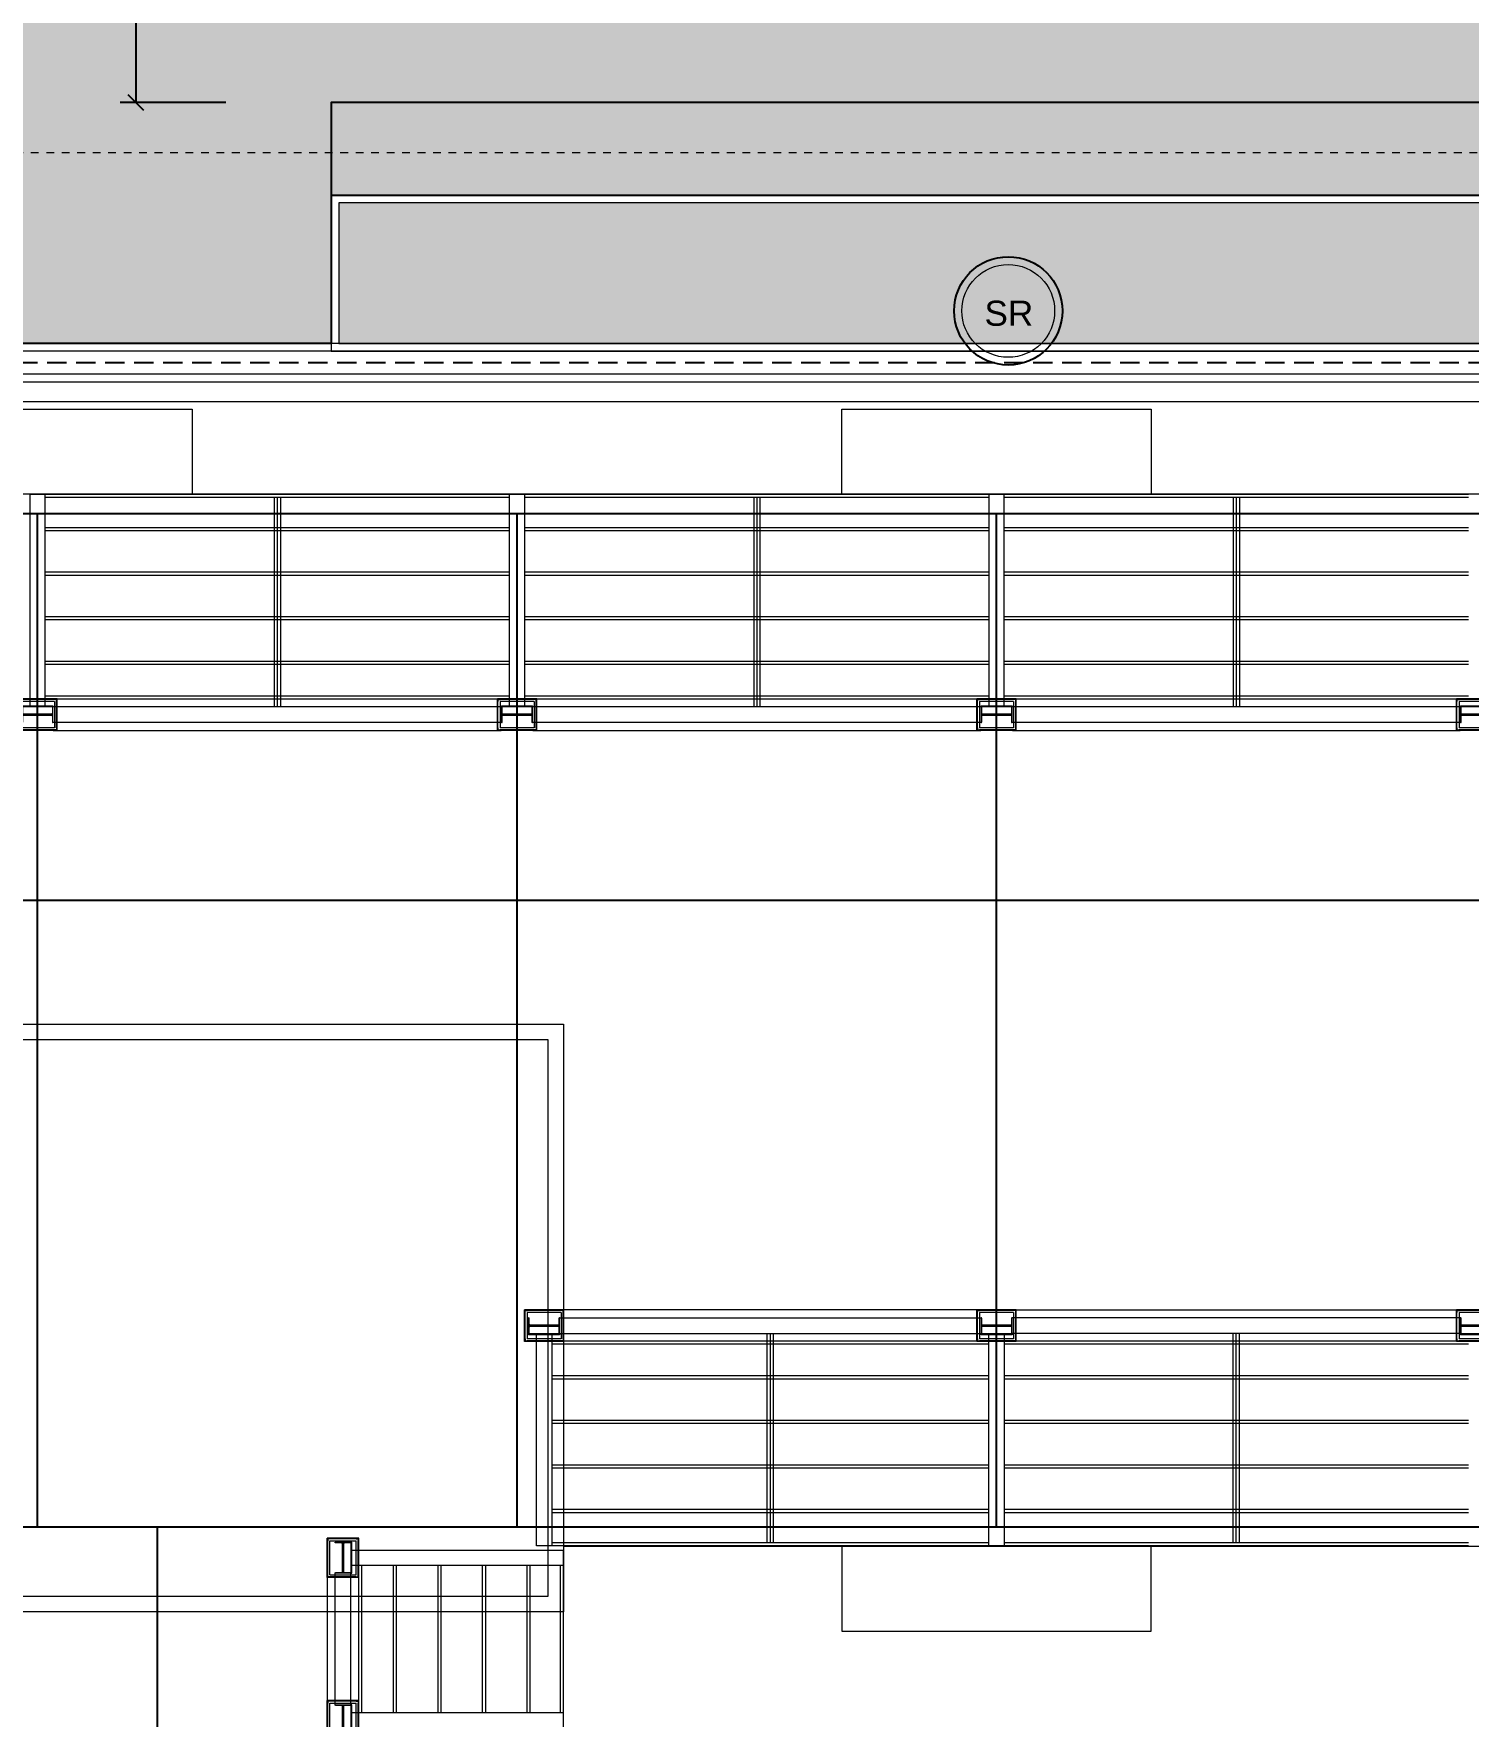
# Model space of a CAD drawing. Header units: inches. Extents: x 139 to 559, y -1 to 295.
# Drawn here: x 336.34 to 354.89, y 174.12 to 195.88 of the extents above; entities that cross this region are included whole.
import ezdxf
from ezdxf.enums import TextEntityAlignment as Align

# ---------------------------------------------------------------- set-up
doc = ezdxf.new("R2010")
doc.units = ezdxf.units.IN
doc.header["$MEASUREMENT"] = 0
doc.linetypes.add('$0$HIDDEN', pattern=[0.375, 0.25, -0.125])
doc.linetypes.add('DASHDOT2', pattern=[0.5, 0.25, -0.125, 0, -0.125])
doc.layers.get('defpoints').update_dxf_attribs({"color": 1})
for name, color, linetype, lineweight in [('ars', 11, 'Continuous', 0), ('ARSIR', 31, 'Continuous', 5), ('ARSIR BETON', 8, 'Continuous', 5), ('ATAP', 3, 'Continuous', 20), ('besi siku', 70, 'Continuous', 9), ('DINDING2', 146, 'Continuous', 5), ('GSB', 1, 'Continuous', 15), ('lan', 7, 'Continuous', 15), ('RUMPUT', 93, 'Continuous', 0), ('SANITAIR', 15, 'Continuous', 9), ('u', 6, 'Continuous', 20), ('WF', 6, 'Continuous', 9)]:
    doc.layers.add(name, color=color, linetype=linetype, lineweight=lineweight)
doc.layers.add('as', color=1, linetype='Continuous', plot=False)
doc.layers.add('LANTAI', color=57, linetype='Continuous')
doc.styles.get("Standard").update_dxf_attribs({"font": 'arial.ttf'})
doc.dimstyles.new('sk-100 (SITE)', dxfattribs={"dimtxt": 1.5, "dimasz": 0.2, "dimexe": 0.2, "dimexo": 0, "dimgap": 0.1, "dimtad": 1, "dimdec": 0, "dimlfac": 100, "dimzin": 0, "dimdsep": 46, "dimtxsty": 'Standard', "dimblk": 'OBLIQUE', "dimcen": 0.09, "dimadec": 0, "dimazin": 0, "dimtfac": 1, "dimtdec": 0, "dimtofl": 0, "dimtmove": 0, "dimatfit": 3, "dimldrblk": 'OBLIQUE', "dimfxl": 1, "dimtolj": 1, "dimtzin": 0, "dimarcsym": 0})
pattern_1 = [(86.66969, (37.0798, 226.14725), (-0.5066041, 0.569206), [0.142875, -0.934755]), (41.66969, (37.0798, 226.14725), (-0.5066045, 0.5692064), [0.142875, -0.619125]), (131.66969, (37.0798, 226.14725), (-0.5692064, -0.5066045), [0.142875, -0.619125])]

# ---------------------------------------------------------------- blocks, each defined once
blk = doc.blocks.new('_Oblique')
at = {"color": 0, "linetype": 'ByBlock', "lineweight": -2}
blk.add_line((-0.5, -0.5), (0.5, 0.5), dxfattribs=at)
blk = doc.blocks.new('*D188')
at = {"layer": 'defpoints', "color": 0}
for p in [(338.823, 200.987), (337.657, 194.987), (338.823, 194.987)]:
    blk.add_point(p, dxfattribs=at)
at = {"layer": 'u', "color": 0, "lineweight": -2}
for p, q in [((338.823, 200.987), (337.457, 200.987)), ((337.657, 200.987), (337.657, 194.987)), ((338.823, 194.987), (337.457, 194.987))]:
    blk.add_line(p, q, dxfattribs=at)
at = {"layer": 'u', "color": 0, "lineweight": -2, "xscale": 0.2, "yscale": 0.2, "zscale": 0.2}
for p, rotation in [((337.657, 200.987), 89.99999999988276), ((337.657, 194.987), 269.9999999998827)]:
    blk.add_blockref('_Oblique', p, dxfattribs=dict(at, rotation=rotation))
at = {"layer": 'u', "color": 0, "insert": (336.791, 197.987), "char_height": 1.5, "attachment_point": 5, "rotation": 90}
blk.add_mtext('\\A1;600', dxfattribs=at)
blk = doc.blocks.new('NOT. SR')
for radius in [0.7, 0.6]:
    blk.add_circle((0, 0), radius)
blk.add_text('SR', height=0.3251).set_placement((0.008, -0.193), align=Align.CENTER)
blk = doc.blocks.new('WF')
at = {"layer": 'ars'}
for p, q in [((-0.254, 0.204), (-0.254, -0.204)), ((0.254, 0.204), (-0.254, 0.204)), ((-0.25, 0.2), (-0.25, -0.2)), ((0.25, 0.2), (-0.25, 0.2)), ((-0.247, 0.1715), (-0.247, -0.1715)), ((0.2215, 0.197), (-0.2215, 0.197)), ((-0.22, -0.17), (-0.22, 0.17)), ((0.22, 0.17), (-0.22, 0.17)), ((0.22, -0.17), (0.22, 0.17)), ((0.247, 0.1715), (0.247, -0.1715)), ((0.25, 0.2), (0.25, -0.2)), ((0.254, 0.204), (0.254, -0.204)), ((0.254, -0.204), (-0.254, -0.204)), ((0.25, -0.2), (-0.25, -0.2)), ((0.2215, -0.197), (-0.2215, -0.197)), ((0.22, -0.17), (-0.22, -0.17))]:
    blk.add_line(p, q, dxfattribs=at)
for points in [[(-0.22, 0.1985), (-0.22, 0.2), (-0.25, 0.2), (-0.25, 0.17), (-0.2485, 0.17, 0.4142136), (-0.247, 0.1715), (-0.247, 0.194, -0.4142136), (-0.244, 0.197), (-0.2215, 0.197, 0.4142136)], [(0.22, 0.1985), (0.22, 0.2), (0.25, 0.2), (0.25, 0.17), (0.2485, 0.17, -0.4142136), (0.247, 0.1715), (0.247, 0.194, 0.4142136), (0.244, 0.197), (0.2215, 0.197, -0.4142136)], [(-0.22, -0.1985), (-0.22, -0.2), (-0.25, -0.2), (-0.25, -0.17), (-0.2485, -0.17, -0.4142136), (-0.247, -0.1715), (-0.247, -0.194, 0.4142136), (-0.244, -0.197), (-0.2215, -0.197, -0.4142136)], [(0.22, -0.1985), (0.22, -0.2), (0.25, -0.2), (0.25, -0.17), (0.2485, -0.17, 0.4142136), (0.247, -0.1715), (0.247, -0.194, -0.4142136), (0.244, -0.197), (0.2215, -0.197, 0.4142136)]]:
    blk.add_lwpolyline(points, format="xyb", close=True, dxfattribs=at)
at = {"layer": 'WF'}
blk.add_lwpolyline([(0.192, 0.096, -0.4142136), (0.196, 0.1), (0.2, 0.1), (0.2, -0.1), (0.196, -0.1, -0.4142136), (0.192, -0.096), (0.192, -0.0195, 0.4142136), (0.179, -0.0065), (-0.179, -0.0065, 0.4142136), (-0.192, -0.0195), (-0.192, -0.096, -0.4142136), (-0.196, -0.1), (-0.2, -0.1), (-0.2, 0.1), (-0.196, 0.1, -0.4142136), (-0.192, 0.096), (-0.192, 0.0195, 0.4142136), (-0.179, 0.0065), (0.179, 0.0065, 0.4142136), (0.192, 0.0195)], format="xyb", close=True, dxfattribs=at)
blk = doc.blocks.new('ATAP-B')
at = {"layer": 'ars'}
for p, q in [((28.156, 40.894), (-20.644, 40.894)), ((3.96, 37.84), (9.752, 37.84)), ((10.16, 37.84), (15.952, 37.84)), ((16.36, 37.84), (22.152, 37.84)), ((15.952, 30.348), (10.556, 30.348)), ((16.36, 30.348), (22.16, 30.348)), ((10.556, 27.294), (47.456, 27.294)), ((7.502, 26.89), (7.502, 25.298)), ((10.556, -1.156), (10.556, 26.444))]:
    blk.add_line(p, q, dxfattribs=at)
at = {"layer": 'as'}
for p, q in [((-39.644, 40.644), (47.206, 40.644)), ((3.756, 27.544), (3.756, 40.644)), ((9.956, 27.544), (9.956, 40.644)), ((16.156, 27.544), (16.156, 40.644)), ((-39.644, 35.644), (47.206, 35.644)), ((-39.644, 35.644), (47.206, 35.644)), ((-39.644, 27.544), (47.206, 27.544)), ((5.306, -2.256), (5.306, 27.544))]:
    blk.add_line(p, q, dxfattribs=at)
at = {"layer": 'ATAP'}
for points in [[(1.756, 40.894), (1.756, 41.994), (5.756, 41.994), (5.756, 40.894)], [(14.156, 40.894), (14.156, 41.994), (18.156, 41.994), (18.156, 40.894)], [(14.156, 27.294), (14.156, 26.194), (18.156, 26.194), (18.156, 27.294)]]:
    blk.add_lwpolyline(points, dxfattribs=at)
at = {"layer": 'besi siku'}
for p, q in [((9.856, 40.89), (3.856, 40.89)), ((9.856, 40.85), (3.856, 40.85)), ((6.816, 40.85), (6.816, 38.144)), ((6.856, 40.85), (6.856, 38.144)), ((6.896, 40.85), (6.896, 38.144)), ((16.056, 40.89), (10.056, 40.89)), ((16.056, 40.85), (10.056, 40.85)), ((13.016, 40.85), (13.016, 38.144)), ((13.056, 40.85), (13.056, 38.144)), ((13.096, 40.85), (13.096, 38.144)), ((22.256, 40.89), (16.256, 40.89)), ((22.256, 40.85), (16.256, 40.85)), ((19.216, 40.85), (19.216, 38.144)), ((19.256, 40.85), (19.256, 38.144)), ((19.296, 40.85), (19.296, 38.144)), ((9.856, 40.461), (3.856, 40.461)), ((9.856, 40.421), (3.856, 40.421)), ((16.056, 40.461), (10.056, 40.461)), ((16.056, 40.421), (10.056, 40.421)), ((22.256, 40.461), (16.256, 40.461)), ((22.256, 40.421), (16.256, 40.421)), ((9.856, 39.885), (3.856, 39.885)), ((9.856, 39.845), (3.856, 39.845)), ((16.056, 39.885), (10.056, 39.885)), ((16.056, 39.845), (10.056, 39.845)), ((22.256, 39.885), (16.256, 39.885)), ((22.256, 39.845), (16.256, 39.845)), ((9.856, 39.309), (3.856, 39.309)), ((9.856, 39.269), (3.856, 39.269)), ((16.056, 39.309), (10.056, 39.309)), ((16.056, 39.269), (10.056, 39.269)), ((22.256, 39.309), (16.256, 39.309)), ((22.256, 39.269), (16.256, 39.269)), ((9.856, 38.733), (3.856, 38.733)), ((16.056, 38.733), (10.056, 38.733)), ((22.256, 38.733), (16.256, 38.733)), ((9.856, 38.693), (3.856, 38.693)), ((16.056, 38.693), (10.056, 38.693)), ((22.256, 38.693), (16.256, 38.693)), ((9.856, 38.284), (3.856, 38.284)), ((9.856, 38.244), (3.856, 38.244)), ((16.056, 38.284), (10.056, 38.284)), ((16.056, 38.244), (10.056, 38.244)), ((22.256, 38.284), (16.256, 38.284)), ((22.256, 38.244), (16.256, 38.244)), ((13.191, 27.338), (13.191, 30.044)), ((13.231, 27.338), (13.231, 30.044)), ((13.271, 27.338), (13.271, 30.044)), ((19.216, 27.338), (19.216, 30.044)), ((19.256, 27.338), (19.256, 30.044)), ((19.296, 27.338), (19.296, 30.044)), ((16.056, 29.944), (10.406, 29.944)), ((16.056, 29.904), (10.406, 29.904)), ((22.256, 29.944), (16.256, 29.944)), ((22.256, 29.904), (16.256, 29.904)), ((16.056, 29.495), (10.406, 29.495)), ((16.056, 29.455), (10.406, 29.455)), ((22.256, 29.495), (16.256, 29.495)), ((22.256, 29.455), (16.256, 29.455)), ((16.056, 28.919), (10.406, 28.919)), ((16.056, 28.879), (10.406, 28.879)), ((22.256, 28.919), (16.256, 28.919)), ((22.256, 28.879), (16.256, 28.879)), ((16.056, 28.343), (10.406, 28.343)), ((16.056, 28.303), (10.406, 28.303)), ((22.256, 28.343), (16.256, 28.343)), ((22.256, 28.303), (16.256, 28.303)), ((16.056, 27.767), (10.406, 27.767)), ((16.056, 27.727), (10.406, 27.727)), ((22.256, 27.767), (16.256, 27.767)), ((22.256, 27.727), (16.256, 27.727)), ((16.056, 27.338), (10.406, 27.338)), ((16.056, 27.298), (10.406, 27.298)), ((22.256, 27.338), (16.256, 27.338)), ((22.256, 27.298), (16.256, 27.298)), ((7.906, 27.044), (7.906, 25.144)), ((7.946, 27.044), (7.946, 25.144)), ((8.355, 27.044), (8.355, 25.144)), ((8.395, 27.044), (8.395, 25.144)), ((8.931, 27.044), (8.931, 25.144)), ((8.971, 27.044), (8.971, 25.144)), ((9.507, 27.044), (9.507, 25.144)), ((9.547, 27.044), (9.547, 25.144)), ((10.083, 27.044), (10.083, 25.144)), ((10.123, 27.044), (10.123, 25.144)), ((10.512, 27.044), (10.512, 25.144)), ((10.552, 27.044), (10.552, 25.144))]:
    blk.add_line(p, q, dxfattribs=at)
at = {"layer": 'lan'}
for points in [[(10.556, 26.444), (-3.044, 26.444), (-3.044, 34.044), (10.556, 34.044)], [(10.356, 26.644), (-2.844, 26.644), (-2.844, 33.844), (10.356, 33.844)]]:
    blk.add_lwpolyline(points, close=True, dxfattribs=at)
at = {"layer": 'WF'}
for p, q in [((9.756, 38.144), (3.956, 38.144)), ((15.956, 38.144), (10.156, 38.144)), ((22.156, 38.144), (16.356, 38.144)), ((9.756, 37.944), (3.956, 37.944)), ((15.956, 37.944), (10.156, 37.944)), ((22.156, 37.944), (16.356, 37.944)), ((10.506, 30.244), (15.956, 30.244)), ((22.156, 30.244), (16.356, 30.244)), ((10.506, 30.044), (15.956, 30.044)), ((22.156, 30.044), (16.356, 30.044)), ((7.606, 25.244), (7.606, 26.944)), ((7.806, 25.244), (7.806, 26.944))]:
    blk.add_line(p, q, dxfattribs=at)
for points in [[(3.856, 38.16), (3.856, 40.89), (3.656, 40.89), (3.656, 38.16)], [(10.056, 38.16), (10.056, 40.89), (9.856, 40.89), (9.856, 38.16)], [(16.256, 38.16), (16.256, 40.89), (16.056, 40.89), (16.056, 38.16)], [(10.406, 30.028), (10.406, 27.298), (10.206, 27.298), (10.206, 30.028)], [(16.256, 30.028), (16.256, 27.298), (16.056, 27.298), (16.056, 30.028)], [(7.822, 27.244), (10.552, 27.244), (10.552, 27.044), (7.822, 27.044)], [(7.822, 25.144), (10.552, 25.144), (10.552, 24.944), (7.822, 24.944)]]:
    blk.add_lwpolyline(points, dxfattribs=at)
for points in [[(3.556, 38.144), (3.556, 38.16), (3.956, 38.16), (3.956, 38.144)], [(9.756, 38.144), (9.756, 38.16), (10.156, 38.16), (10.156, 38.144)], [(15.956, 38.144), (15.956, 38.16), (16.356, 38.16), (16.356, 38.144)], [(22.156, 38.144), (22.156, 38.16), (22.556, 38.16), (22.556, 38.144)], [(10.506, 30.044), (10.506, 30.028), (10.106, 30.028), (10.106, 30.044)], [(16.356, 30.044), (16.356, 30.028), (15.956, 30.028), (15.956, 30.044)], [(22.556, 30.044), (22.556, 30.028), (22.156, 30.028), (22.156, 30.044)], [(7.806, 26.944), (7.822, 26.944), (7.822, 27.344), (7.806, 27.344)], [(7.806, 24.844), (7.822, 24.844), (7.822, 25.244), (7.806, 25.244)]]:
    blk.add_lwpolyline(points, close=True, dxfattribs=at)
at = {"layer": 'WF', "xscale": -1, "rotation": 180}
for p in [(3.756, 38.044), (9.956, 38.044), (16.156, 38.044), (22.356, 38.044), (10.306, 30.144), (16.156, 30.144), (22.356, 30.144)]:
    blk.add_blockref('WF', p, dxfattribs=at)
at = {"layer": 'WF', "rotation": 270}
for p in [(7.706, 27.144), (7.706, 25.044)]:
    blk.add_blockref('WF', p, dxfattribs=at)

msp = doc.modelspace()

# ---------------------------------------------------------------- hatches: boundary and pattern name
at = {"layer": 'ARSIR'}
h = msp.add_hatch(dxfattribs=at)
h.set_pattern_fill('AR-HBONE', color=256, scale=0.004, style=0)
h.set_pattern_definition([(45, (97.41734, -7.36865), (6e-17, 0.5747364), [1.2192, -0.4064]), (135, (97.7047, -7.0813), (6e-17, 0.5747364), [1.2192, -0.4064])])
edge = h.paths.add_edge_path()
edge.add_line((387.02, 163.1715), (388.22, 163.1715))
edge.add_line((388.22, 163.1715), (388.22, 186.8365))
edge.add_arc((380.07, 186.8365), 8.15, 0, 90)
edge.add_line((380.07, 194.9865), (340.1822, 194.9865))
edge.add_line((340.1822, 194.9865), (340.1822, 193.7865))
edge.add_line((340.1822, 193.7865), (380.07, 193.7865))
edge.add_arc((380.07, 186.8365), 6.95, 0, 90, ccw=False)
edge.add_line((387.02, 186.8365), (387.02, 163.1715))
at = {"layer": 'ARSIR BETON'}
h = msp.add_hatch(dxfattribs=at)
h.set_pattern_fill('AR-HBONE', color=256, scale=0.004, style=0)
h.set_pattern_definition([(45, (37.0798, 226.14725), (6e-17, 0.5747364), [1.2192, -0.4064]), (135, (37.36716, 226.4346), (6e-17, 0.5747364), [1.2192, -0.4064])])
edge = h.paths.add_edge_path()
edge.add_arc((191.2828, 190.0679), 14, 90, 180)
edge.add_line((177.2828, 190.0679), (177.2828, 133.2715))
edge.add_arc((191.2827, 133.2715), 14, 179.99992, 263.11919)
edge.add_line((189.6055, 119.3724), (189.6055, 112.3227))
edge.add_line((189.6055, 112.3227), (189.7055, 112.3227))
edge.add_line((189.7055, 112.3227), (189.7055, 112.2227))
edge.add_line((189.7055, 112.2227), (201.7055, 112.2227))
edge.add_line((201.7055, 112.2227), (201.7055, 119.2715))
edge.add_line((201.7055, 119.2715), (380.22, 119.2715))
edge.add_arc((380.22, 133.2715), 14, 270, 360)
edge.add_line((394.22, 133.2715), (394.22, 186.8365))
edge.add_arc((380.07, 186.8365), 14.15, 0.00002, 89.99998)
edge.add_line((380.07, 200.9865), (288.3873, 200.9865))
edge.add_arc((288.3873, 203.9865), 3, 180, 270, ccw=False)
edge.add_line((285.3873, 203.9865), (285.3986, 204.9823))
edge.add_line((285.3986, 204.9823), (271.3873, 205.1475))
edge.add_line((271.3873, 205.1475), (271.3873, 204.9086))
edge.add_arc((270.5466, 204.9086), 0.8408, 270, 359.99999, ccw=False)
edge.add_line((270.5466, 204.0679), (191.2828, 204.0679))
edge = h.paths.add_edge_path()
edge.add_line((191.2672, 197.9562), (265.7566, 197.9585))
edge.add_arc((265.7568, 189.203), 8.7555, 41.343, 90.00169, ccw=False)
edge.add_line((272.3302, 194.9865), (332.5823, 194.9865))
edge.add_line((332.5823, 194.9865), (332.5823, 191.8715))
edge.add_line((332.5823, 191.8715), (340.1822, 191.8715))
edge.add_line((340.1822, 191.8715), (340.1822, 194.9865))
edge.add_line((340.1822, 194.9865), (380.07, 194.9865))
edge.add_arc((380.07, 186.8365), 8.15, 0, 90, ccw=False)
edge.add_line((388.22, 186.8365), (388.22, 163.1715))
edge.add_line((388.22, 163.1715), (388.22, 157.7117))
edge.add_line((388.22, 157.7117), (388.22, 133.2715))
edge.add_arc((380.22, 133.2715), 8, -90, 0, ccw=False)
edge.add_line((380.22, 125.2715), (191.2828, 125.2715))
edge.add_arc((191.185, 133.1732), 7.9023, 180.12317, 270.70845, ccw=False)
edge.add_line((183.2828, 133.1562), (183.2675, 189.9541))
edge.add_arc((191.2675, 189.9563), 8, 90.00169, 180.01541, ccw=False)
at = {"layer": 'RUMPUT'}
h = msp.add_hatch(dxfattribs=at)
h.set_pattern_fill('GRASS', color=256, scale=0.03, angle=356.66969, style=0)
h.set_pattern_definition(pattern_1)
edge = h.paths.add_edge_path()
edge.add_line((394.22, 171.6524), (402.698, 171.6524))
edge.add_line((402.698, 171.6524), (406.8633, 171.9326))
edge.add_line((406.8633, 171.9326), (407.1349, 173.6574))
edge.add_line((407.1349, 173.6574), (416.4205, 172.1948))
edge.add_line((416.4205, 172.1948), (417.0895, 176.4425))
edge.add_line((417.0895, 176.4425), (434.0908, 173.7645))
edge.add_line((434.0908, 173.7645), (442.2259, 174.3118))
edge.add_line((442.2259, 174.3118), (445.141, 192.7643))
edge.add_line((445.141, 192.7643), (418.5729, 196.9616))
edge.add_line((418.5729, 196.9616), (402.3997, 199.5091))
edge.add_line((402.3997, 199.5091), (401.9329, 196.5456))
edge.add_line((401.9329, 196.5456), (390.18, 198.3869))
edge.add_arc((380.07, 186.8365), 15.35, 48.80437, 90)
edge.add_line((380.07, 202.1865), (288.3873, 202.1865))
edge.add_arc((288.3873, 203.9865), 1.8, 180, 270, ccw=False)
edge.add_line((286.5873, 203.9865), (286.5873, 204.7646))
edge.add_line((286.5873, 204.7646), (489.7232, 202.4653))
edge.add_line((489.7232, 202.4653), (489.009, 190.7748))
edge.add_line((489.009, 190.7748), (447.5074, 192.7549))
edge.add_line((447.5074, 192.7549), (448.3956, 174.0667))
edge.add_line((448.3956, 174.0667), (421.3302, 172.0652))
edge.add_line((421.3302, 172.0652), (401.0645, 170.836))
edge.add_line((401.0645, 170.836), (400.9341, 157.9843))
edge.add_line((400.9341, 157.9843), (400.8036, 145.1327))
edge.add_line((400.8036, 145.1327), (400.9017, 135.2859))
edge.add_line((400.9017, 135.2859), (401.5003, 132.6794))
edge.add_line((401.5003, 132.6794), (401.2595, 116.478))
edge.add_line((401.2595, 116.478), (378.6535, 115.7086))
edge.add_line((378.6535, 115.7086), (368.9216, 115.7377))
edge.add_line((368.9216, 115.7377), (346.0892, 112.9076))
edge.add_line((346.0892, 112.9076), (341.1309, 112.1001))
edge.add_line((341.1309, 112.1001), (333.7244, 111.8362))
edge.add_line((333.7244, 111.8362), (331.0738, 112.2718))
edge.add_line((331.0738, 112.2718), (324.3803, 115.2754))
edge.add_line((324.3803, 115.2754), (321.6092, 115.9684))
edge.add_line((321.6092, 115.9684), (289.1333, 113.6571))
edge.add_line((289.1333, 113.6571), (289.1333, 118.0715))
edge.add_line((289.1333, 118.0715), (380.22, 118.0715))
edge.add_arc((380.22, 133.2715), 15.2, 270, 360)
edge.add_line((395.42, 133.2715), (395.42, 171.6524))
h = msp.add_hatch(dxfattribs=at)
h.set_pattern_fill('GRASS', color=256, scale=0.03, angle=356.66969, style=0)
h.set_pattern_definition(pattern_1)
edge = h.paths.add_edge_path()
edge.add_line((344.5373, 163.1715), (345.8998, 163.1715))
edge.add_line((345.8998, 163.1715), (345.8998, 163.2715))
edge.add_line((345.8998, 163.2715), (386.92, 163.2715))
edge.add_line((386.92, 163.2715), (386.92, 186.8365))
edge.add_arc((380.07, 186.8365), 6.85, 0, 90)
edge.add_line((380.07, 193.6865), (340.2822, 193.6865))
edge.add_line((340.2822, 193.6865), (340.2822, 191.8715))
edge.add_line((340.2822, 191.8715), (379.3378, 191.8715))
edge.add_arc((379.3373, 189.1215), 2.75, 0.00019, 89.98953, ccw=False)
edge.add_line((382.0873, 189.1215), (382.0873, 172.5215))
edge.add_line((382.0873, 172.5215), (344.5373, 172.5215))
edge.add_line((344.5373, 172.5215), (344.5373, 163.1715))
edge = h.paths.add_edge_path()
edge.add_line((345.8998, 152.6715), (344.5373, 152.6715))
edge.add_line((344.5373, 152.6715), (344.5373, 150.8215))
edge.add_line((344.5373, 150.8215), (382.0873, 150.8215))
edge.add_line((382.0873, 150.8215), (382.0873, 134.2215))
edge.add_arc((379.3373, 134.2215), 2.75, 270, 360, ccw=False)
edge.add_line((379.3373, 131.4715), (340.2822, 131.4715))
edge.add_line((340.2822, 131.4715), (340.2822, 130.3715))
edge.add_line((340.2822, 130.3715), (370.2822, 130.3715))
edge.add_line((370.2822, 130.3715), (370.2822, 126.5715))
edge.add_line((370.2822, 126.5715), (380.22, 126.5715))
edge.add_arc((380.22, 133.2715), 6.7, 270, 360)
edge.add_line((386.92, 133.2715), (386.92, 157.6117))
edge.add_line((386.92, 157.6117), (382.0873, 157.6117))
edge.add_line((382.0873, 157.6117), (382.0873, 152.5715))
edge.add_line((382.0873, 152.5715), (345.8998, 152.5715))
edge.add_line((345.8998, 152.5715), (345.8998, 152.6715))

# ---------------------------------------------------------------- linework, layer by layer
msp.add_circle((348.9384, 192.2917), 0.7)
at = {"layer": 'as', "linetype": '$0$HIDDEN'}
msp.add_line((373.1373, 191.6215), (293.4373, 191.6215), dxfattribs=at)
at = {"layer": 'DINDING2'}
for points in [[(387.02, 133.2715), (387.02, 157.7117), (381.9873, 157.7117), (381.9873, 152.6715), (344.5373, 152.6715), (344.5373, 163.1715), (378.9998, 163.1715), (378.9998, 163.1715), (387.02, 163.1715), (387.02, 186.8365, 0.4142136), (380.07, 193.7865), (340.1822, 193.7865), (340.1822, 191.7715), (379.3378, 191.7715, -0.414159), (381.9873, 189.1215), (381.9873, 172.6215), (344.4373, 172.6215), (344.4373, 150.7215), (381.9873, 150.7215), (381.9873, 134.2215, -0.4142136)], [(386.92, 133.2715), (386.92, 157.6117), (382.0873, 157.6117), (382.0873, 152.5715), (344.4373, 152.5715), (344.4373, 163.2715), (379.0998, 163.2715), (379.0998, 163.2715), (386.92, 163.2715), (386.92, 186.8365, 0.4142136), (380.07, 193.6865), (340.2822, 193.6865), (340.2822, 191.8715), (379.3378, 191.8715, -0.414159), (382.0873, 189.1215), (382.0873, 172.5215), (344.5373, 172.5215), (344.5373, 150.8215), (382.0873, 150.8215), (382.0873, 134.2215, -0.4142136)]]:
    msp.add_lwpolyline(points, format="xyb", dxfattribs=at)
at = {"layer": 'GSB', "linetype": 'DASHDOT2', "ltscale": 0.0025}
msp.add_line((157.5017, 194.3376), (497.7427, 194.3376), dxfattribs=at)
at = {"layer": 'lan'}
msp.add_line((293.4373, 191.1215), (379.3377, 191.1215), dxfattribs=at)
at = {"layer": 'LANTAI'}
for points in [[(191.2675, 197.9562, 0.4142136), (183.2675, 189.9563), (183.2828, 133.1562, 0.4172087), (191.2828, 125.2715), (380.22, 125.2715, 0.4142136), (388.22, 133.2715), (388.22, 157.7117), (388.22, 157.7117), (388.22, 163.1715), (388.22, 163.1715), (388.22, 186.8365, 0.4142136), (380.07, 194.9865), (340.1822, 194.9865), (340.1822, 191.8715), (332.5823, 191.8715), (332.5823, 194.9865), (272.3302, 194.9865, 0.2155546), (265.7568, 197.9585), (191.2675, 197.9562)], [(387.02, 163.1715), (388.22, 163.1715), (388.22, 186.8365, 0.4142136), (380.07, 194.9865), (340.1822, 194.9865), (340.1822, 193.7865), (380.07, 193.7865, -0.4142136), (387.02, 186.8365), (387.02, 163.1715)]]:
    msp.add_lwpolyline(points, format="xyb", dxfattribs=at)
at = {"layer": 'SANITAIR'}
for p, q in [((379.3378, 191.8715), (293.4373, 191.8715)), ((379.3378, 191.7715), (293.4373, 191.7715)), ((379.3377, 191.4715), (293.4373, 191.4715)), ((379.3377, 191.3715), (293.4373, 191.3715))]:
    msp.add_line(p, q, dxfattribs=at)

# ---------------------------------------------------------------- block references
msp.add_blockref('ATAP-B', (332.6313, 149.0275))
msp.add_blockref('NOT. SR', (348.9384, 192.2917), dxfattribs=at)

# ---------------------------------------------------------------- dimensions: what is measured, and where the dimension line sits
at = {"layer": 'u'}
dim = msp.add_linear_dim(base=(337.6569, 194.9865), p1=(338.8232, 200.9865), p2=(338.8232, 194.9865), angle=90, dimstyle='sk-100 (SITE)', dxfattribs=at)
dim.commit()
dim.dimension.update_dxf_attribs({"geometry": '*D188', "text_midpoint": (336.791, 197.9865)})

doc.saveas('drawing.dxf')
